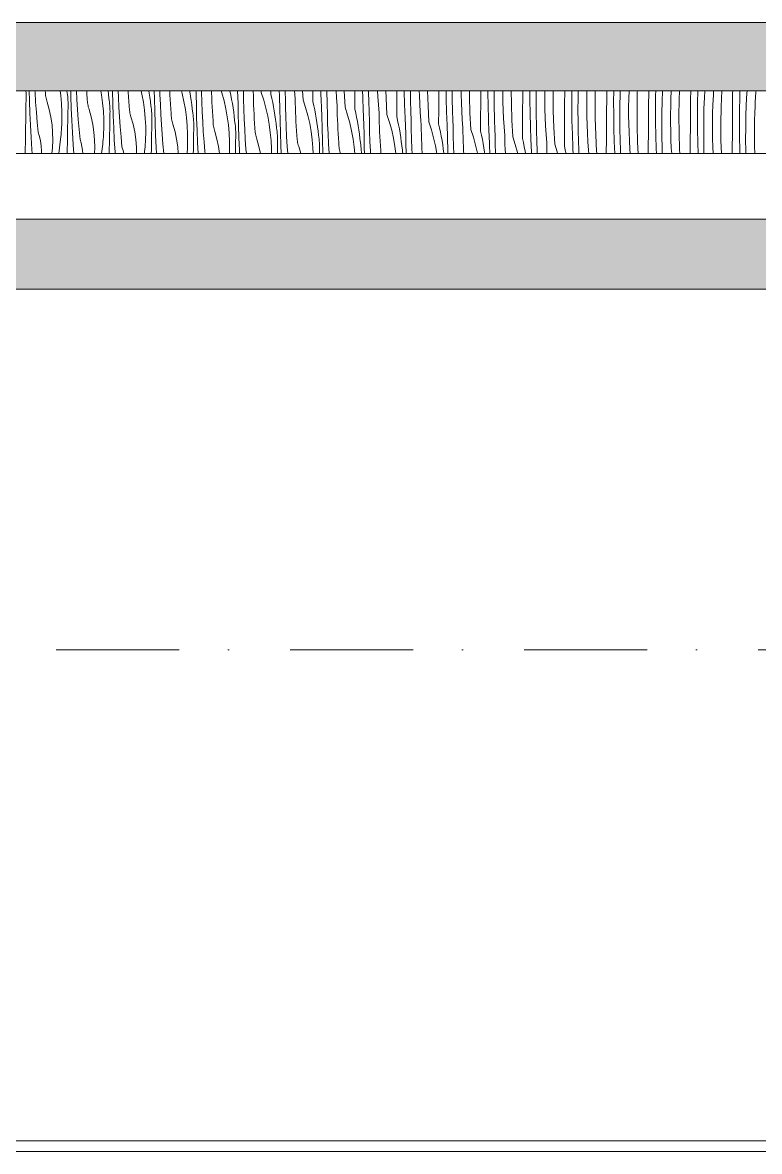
# Model space of a CAD drawing. Header units: millimetres. Extents: x -7826 to 55813, y 465 to 25965.
# Drawn here: x 12654 to 14765, y 18256 to 21492 of the extents above; entities that cross this region are included whole.
import ezdxf

# ---------------------------------------------------------------- set-up
doc = ezdxf.new("R2010")
doc.units = ezdxf.units.MM
doc.linetypes.add('Dot & Dashed', pattern=[670.277762, 352.777767, -176.388884, 0, -141.111112])
doc.layers.add('2D Drafting - General2', color=251, linetype='Continuous', lineweight=15)
doc.layers.add('2D Drafting - General81', color=251, linetype='Continuous', lineweight=20)

# ---------------------------------------------------------------- blocks, each defined once
blk = doc.blocks.new('*X28')
at = {"layer": '2D Drafting - General81', "linetype": 'Continuous'}
for p, q in [((-86152.1, 69548.5), (-86152.1, 69549.2)), ((-86151.7, 69543.1), (-86152.1, 69548.5)), ((-86151.5, 69537.7), (-86151.7, 69543.1)), ((-86142.3, 69520.2), (-86143.2, 69549.2)), ((-86126, 69545), (-86126.2, 69549.2)), ((-86124.3, 69516.5), (-86126, 69545)), ((-86096.6, 69547.9), (-86096.7, 69549.2)), ((-86096.4, 69544), (-86096.6, 69547.9)), ((-86096.1, 69540), (-86096.4, 69544)), ((-86054.3, 69549.2), (-86052.5, 69535.9)), ((-86034.6, 69549.2), (-86034.5, 69548.7)), ((-86033.7, 69543.4), (-86034.5, 69548.7)), ((-86033, 69538), (-86033.7, 69543.4)), ((-86023.4, 69534), (-86023.7, 69549.2)), ((-86005.9, 69523.9), (-86007.1, 69549.2)), ((-85977.4, 69540), (-85978, 69549.2)), ((-85937.6, 69549.2), (-85935.6, 69538)), ((-85917, 69549.2), (-85915.8, 69539.7)), ((-85904.2, 69547.7), (-85904.2, 69549.2)), ((-85903.3, 69512.8), (-85904.2, 69547.7)), ((-85887.2, 69531.2), (-85887.8, 69549.2)), ((-85858.9, 69545.4), (-85859.1, 69549.2)), ((-85858.2, 69532.1), (-85858.9, 69545.4)), ((-85821.8, 69549.2), (-85819.7, 69540)), ((-85800, 69549.2), (-85799, 69542.8)), ((-85799, 69542.8), (-85797.3, 69530.7)), ((-85784.1, 69526.5), (-85784.5, 69549.2)), ((-85768.2, 69538.6), (-85768.4, 69549.2)), ((-85739.5, 69537.6), (-85740, 69549.2)), ((-85706.9, 69549.2), (-85704.9, 69541.7)), ((-85704.9, 69541.7), (-85699.6, 69518.8)), ((-85683.6, 69549.2), (-85683, 69545.9)), ((-85683, 69545.9), (-85680.8, 69533.8)), ((-85664.9, 69544.9), (-85665.1, 69549.2)), ((-85664.6, 69540.3), (-85664.9, 69544.9)), ((-85648.8, 69546), (-85648.8, 69549.2)), ((-85648.1, 69517.5), (-85648.8, 69546)), ((-85620.4, 69543), (-85620.6, 69549.2)), ((-85620, 69529.7), (-85620.4, 69543)), ((-85592.9, 69549.2), (-85591, 69543.3)), ((-85591, 69543.3), (-85584.8, 69520.6)), ((-85567.8, 69549.2), (-85567.7, 69548.8)), ((-85567.7, 69548.8), (-85565.2, 69536.8)), ((-85545.9, 69547.1), (-85546, 69549.2)), ((-85545.7, 69542.5), (-85545.9, 69547.1)), ((-85545.5, 69537.8), (-85545.7, 69542.5)), ((-85528.7, 69524.9), (-85529, 69549.2)), ((-85501, 69548.5), (-85501.1, 69549.2)), ((-85500.7, 69535.2), (-85501, 69548.5)), ((-85478.2, 69544.5), (-85478.4, 69549.2)), ((-85478.2, 69544.5), (-85471, 69522.1)), ((-85450.4, 69539.6), (-85450.3, 69549.2)), ((-85426.2, 69535.3), (-85426.7, 69549.2)), ((-85409.7, 69548.9), (-85409.7, 69549.2)), ((-85409.5, 69543.4), (-85409.7, 69548.9)), ((-85409.2, 69537.8), (-85409.5, 69543.4)), ((-85380.9, 69527.3), (-85382.6, 69549.2)), ((-85358.1, 69523.3), (-85359.5, 69549.2)), ((-85330.3, 69518.4), (-85330.1, 69549.2)), ((-85306.2, 69514.1), (-85307.4, 69549.2)), ((-85290.2, 69544.4), (-85290.4, 69549.2)), ((-85290, 69538.8), (-85290.2, 69544.4)), ((-85262.7, 69530.2), (-85263.8, 69549.2)), ((-85238, 69502.1), (-85240.6, 69549.2)), ((-85210, 69536.6), (-85209.9, 69549.2)), ((-85187.5, 69531.1), (-85187.9, 69549.2)), ((-85170.5, 69534.3), (-85170.8, 69549.2)), ((-85144.1, 69533.2), (-85144.8, 69549.2)), ((-85120.5, 69528.7), (-85121.1, 69549.2)), ((-85089.9, 69515.4), (-85089.7, 69549.2)), ((-85068.4, 69548.1), (-85068.4, 69549.2)), ((-85067.4, 69509.9), (-85068.4, 69548.1)), ((-85051.1, 69546.2), (-85051.1, 69549.2)), ((-85050.4, 69513.1), (-85051.1, 69546.2)), ((-85025.1, 69536.1), (-85025.5, 69549.2)), ((-85000.5, 69507.5), (-85001.7, 69549.2)), ((-84969.6, 69533.6), (-84969.5, 69549.2)), ((-84948.3, 69526.9), (-84948.7, 69549.2)), ((-84931, 69525), (-84931.2, 69549.2)), ((-84905.7, 69539.1), (-84905.9, 69549.2)), ((-84881.8, 69534.2), (-84881.9, 69549.2)), ((-84849.5, 69512.4), (-84849.2, 69549.2)), ((-84828.8, 69543.9), (-84828.8, 69549.2)), ((-84828.2, 69505.7), (-84828.8, 69543.9)), ((-84811.2, 69536.9), (-84811.1, 69549.2)), ((-84786, 69542.1), (-84786, 69549.2)), ((-84785.7, 69517.9), (-84786, 69542.1)), ((-84761.7, 69513), (-84762, 69549.2)), ((-84729.2, 69530.6), (-84729, 69549.2)), ((-84708.8, 69522.7), (-84708.9, 69549.2)), ((-84691.1, 69515.7), (-84690.9, 69548.8)), ((-84690.9, 69548.8), (-84690.9, 69549.2)), ((-84666, 69545), (-84665.9, 69549.2)), ((-84666, 69520.9), (-84666, 69545)), ((-84642, 69539.6), (-84641.8, 69549.2)), ((-84609.1, 69509.4), (-84608.8, 69548.7)), ((-84608.8, 69548.7), (-84608.8, 69549.2)), ((-84588.9, 69539.7), (-84588.8, 69549.2)), ((-84570.8, 69527.6), (-84570.4, 69549.2)), ((-84545.9, 69523.9), (-84545.5, 69548)), ((-84545.5, 69548), (-84545.5, 69549.2)), ((-84521.9, 69518.5), (-84521.4, 69549.2)), ((-84488.7, 69527.6), (-84488.6, 69549.2)), ((-84468.8, 69518.5), (-84468.6, 69549.2)), ((-84450.1, 69539.5), (-84449.8, 69549.2)), ((-84425.5, 69526.8), (-84424.8, 69549.2)), ((-84401.8, 69497.3), (-84401, 69545.1)), ((-84401, 69545.1), (-84400.8, 69549.2)), ((-84368.7, 69506.4), (-84368.3, 69545.7)), ((-84368.3, 69545.7), (-84368.3, 69549.2)), ((-84348.5, 69535.5), (-84348.3, 69549.2)), ((-84330, 69518.3), (-84329, 69549.2)), ((-84304.7, 69529.8), (-84304, 69544.3)), ((-84304, 69544.3), (-84303.8, 69549.2)), ((-84280.9, 69523.9), (-84279.9, 69549.2)), ((-84248.3, 69524.6), (-84248.1, 69549.2)), ((-84228.4, 69514.3), (-84227.8, 69549.2)), ((-84208.8, 69530.1), (-84207.9, 69549.2)), ((-84183.2, 69537.6), (-84182.5, 69549.2)), ((-84160.9, 69502.8), (-84159, 69549.2)), ((-84128.2, 69503.4), (-84127.9, 69542.7)), ((-84127.9, 69542.7), (-84127.8, 69549.2)), ((-84107.7, 69531.3), (-84107.2, 69549.2)), ((-84088.8, 69509), (-84087.2, 69542)), ((-84087.2, 69542), (-84086.8, 69549.2)), ((-84062.3, 69530.9), (-84061.3, 69545.4)), ((-84061.3, 69545.4), (-84061, 69549.2)), ((-86152, 69506.1), (-86151.5, 69527)), ((-86151.5, 69532.4), (-86151.5, 69537.7)), ((-86151.5, 69527), (-86151.5, 69532.4)), ((-86140.8, 69485.4), (-86142.3, 69520.2)), ((-86122.3, 69488), (-86124.3, 69516.5)), ((-86095.6, 69536.1), (-86096.1, 69540)), ((-86095, 69532.2), (-86095.6, 69536.1)), ((-86094.3, 69528.3), (-86095, 69532.2)), ((-86093.4, 69524.5), (-86094.3, 69528.3)), ((-86092.4, 69520.6), (-86093.4, 69524.5)), ((-86091.3, 69516.9), (-86092.4, 69520.6)), ((-86085.3, 69495.5), (-86091.3, 69516.9)), ((-86052.5, 69535.9), (-86050.4, 69512.5)), ((-86050.4, 69512.5), (-86049.3, 69489)), ((-86032.4, 69532.7), (-86033, 69538)), ((-86032, 69527.3), (-86032.4, 69532.7)), ((-86031.7, 69521.9), (-86032, 69527.3)), ((-86031.5, 69516.6), (-86031.7, 69521.9)), ((-86031.4, 69511.2), (-86031.5, 69516.6)), ((-86031.5, 69505.8), (-86031.4, 69511.2)), ((-86022.2, 69499.1), (-86023.4, 69534)), ((-86004.2, 69495.3), (-86005.9, 69523.9)), ((-85976.5, 69526.7), (-85977.4, 69540)), ((-85976.3, 69522.8), (-85976.5, 69526.7)), ((-85976, 69518.9), (-85976.3, 69522.8)), ((-85975.6, 69514.9), (-85976, 69518.9)), ((-85975, 69511), (-85975.6, 69514.9)), ((-85974.2, 69507.1), (-85975, 69511)), ((-85935.6, 69538), (-85932.4, 69514.7)), ((-85932.4, 69514.7), (-85930.3, 69491.3)), ((-85915.8, 69539.7), (-85914.5, 69527.5)), ((-85913.6, 69522.2), (-85914.5, 69527.5)), ((-85912.9, 69516.8), (-85913.6, 69522.2)), ((-85912.4, 69511.5), (-85912.9, 69516.8)), ((-85911.9, 69506.1), (-85912.4, 69511.5)), ((-85902.1, 69477.9), (-85903.3, 69512.8)), ((-85885.8, 69502.7), (-85887.2, 69531.2)), ((-85857.4, 69518.9), (-85858.2, 69532.1)), ((-85856.4, 69505.6), (-85857.4, 69518.9)), ((-85819.7, 69540), (-85815.5, 69516.8)), ((-85815.5, 69516.8), (-85812.4, 69493.5)), ((-85797.3, 69530.7), (-85795.7, 69518.5)), ((-85795.7, 69518.5), (-85794.4, 69506.3)), ((-85783.2, 69491.6), (-85784.1, 69526.5)), ((-85767.1, 69510.1), (-85768.2, 69538.6)), ((-85765.8, 69481.5), (-85767.1, 69510.1)), ((-85738.9, 69524.3), (-85739.5, 69537.6)), ((-85738.1, 69511), (-85738.9, 69524.3)), ((-85737.3, 69497.7), (-85738.1, 69511)), ((-85699.6, 69518.8), (-85695.5, 69495.7)), ((-85680.8, 69533.8), (-85678.9, 69521.7)), ((-85678.9, 69521.7), (-85677.2, 69509.5)), ((-85677.2, 69509.5), (-85675.7, 69497.4)), ((-85664, 69505.4), (-85664.6, 69540.3)), ((-85647.1, 69488.9), (-85648.1, 69517.5)), ((-85619.4, 69516.4), (-85620, 69529.7)), ((-85618.8, 69503.1), (-85619.4, 69516.4)), ((-85584.8, 69520.6), (-85579.6, 69497.6)), ((-85565.2, 69536.8), (-85562.9, 69524.7)), ((-85562.9, 69524.7), (-85560.8, 69512.6)), ((-85560.8, 69512.6), (-85558.8, 69500.5)), ((-85545.3, 69533.1), (-85545.5, 69537.8)), ((-85545, 69528.4), (-85545.3, 69533.1)), ((-85544.8, 69523.8), (-85545, 69528.4)), ((-85544.6, 69519.1), (-85544.8, 69523.8)), ((-85544, 69484.2), (-85544.6, 69519.1)), ((-85528, 69496.3), (-85528.7, 69524.9)), ((-85500.4, 69521.9), (-85500.7, 69535.2)), ((-85499.9, 69508.5), (-85500.4, 69521.9)), ((-85471, 69522.1), (-85464.7, 69499.4)), ((-85450.4, 69539.6), (-85447.7, 69527.6)), ((-85447.7, 69527.6), (-85445.1, 69515.6)), ((-85445.1, 69515.6), (-85442.8, 69503.5)), ((-85426, 69530.6), (-85426.2, 69535.3)), ((-85425.8, 69526), (-85426, 69530.6)), ((-85425.6, 69521.3), (-85425.8, 69526)), ((-85425.4, 69516.6), (-85425.6, 69521.3)), ((-85425.2, 69511.9), (-85425.4, 69516.6)), ((-85425, 69507.3), (-85425.2, 69511.9)), ((-85409, 69532.3), (-85409.2, 69537.8)), ((-85408.6, 69503.7), (-85409, 69532.3)), ((-85380.7, 69514), (-85380.9, 69527.3)), ((-85380.3, 69500.7), (-85380.7, 69514)), ((-85358.1, 69523.3), (-85350.9, 69500.9)), ((-85330.3, 69518.4), (-85327.6, 69506.4)), ((-85306, 69509.5), (-85306.2, 69514.1)), ((-85305.8, 69504.8), (-85306, 69509.5)), ((-85289.8, 69533.3), (-85290, 69538.8)), ((-85289.6, 69527.7), (-85289.8, 69533.3)), ((-85289.4, 69522.2), (-85289.6, 69527.7)), ((-85289.2, 69516.6), (-85289.4, 69522.2)), ((-85288.9, 69511.1), (-85289.2, 69516.6)), ((-85288.6, 69482.5), (-85288.9, 69511.1)), ((-85260.9, 69506.1), (-85262.7, 69530.2)), ((-85210.2, 69497.2), (-85210, 69536.6)), ((-85186.1, 69493), (-85187.5, 69531.1)), ((-85170.3, 69528.8), (-85170.5, 69534.3)), ((-85170.1, 69523.2), (-85170.3, 69528.8)), ((-85169.9, 69517.7), (-85170.1, 69523.2)), ((-85169.8, 69512.1), (-85169.9, 69517.7)), ((-85169.5, 69506.6), (-85169.8, 69512.1)), ((-85142.6, 69509.1), (-85144.1, 69533.2)), ((-85118, 69481), (-85120.5, 69528.7)), ((-85090.2, 69476.1), (-85089.9, 69515.4)), ((-85066, 69471.8), (-85067.4, 69509.9)), ((-85050.2, 69507.6), (-85050.4, 69513.1)), ((-85024, 69512), (-85025.1, 69536.1)), ((-85022.5, 69487.9), (-85024, 69512)), ((-84969.8, 69494.2), (-84969.6, 69533.6)), ((-84947.3, 69488.8), (-84948.3, 69526.9)), ((-84930.3, 69492), (-84931, 69525)), ((-84905, 69514.9), (-84905.7, 69539.1)), ((-84903.9, 69490.8), (-84905, 69514.9)), ((-84880.4, 69486.4), (-84881.8, 69534.2)), ((-84849.8, 69473.1), (-84849.5, 69512.4)), ((-84810.9, 69503.8), (-84811.2, 69536.9)), ((-84784.9, 69493.8), (-84785.7, 69517.9)), ((-84760.3, 69465.2), (-84761.7, 69513)), ((-84729.4, 69491.2), (-84729.2, 69530.6)), ((-84708.2, 69484.6), (-84708.8, 69522.7)), ((-84690.9, 69482.7), (-84691.1, 69515.7)), ((-84665.6, 69496.7), (-84666, 69520.9)), ((-84641.7, 69491.8), (-84642, 69539.6)), ((-84609.4, 69470.1), (-84609.1, 69509.4)), ((-84588.7, 69501.5), (-84588.9, 69539.7)), ((-84571, 69494.5), (-84570.8, 69527.6)), ((-84545.9, 69499.7), (-84545.9, 69523.9)), ((-84521.6, 69470.6), (-84521.9, 69518.5)), ((-84489, 69488.2), (-84488.7, 69527.6)), ((-84468.6, 69480.4), (-84468.8, 69518.5)), ((-84450.8, 69506.4), (-84450.1, 69539.5)), ((-84425.8, 69502.7), (-84425.5, 69526.8)), ((-84348.7, 69497.4), (-84348.5, 69535.5)), ((-84330.7, 69485.2), (-84330, 69518.3)), ((-84305.4, 69505.7), (-84304.7, 69529.8)), ((-84281.8, 69476.1), (-84280.9, 69523.9)), ((-84248.6, 69485.2), (-84248.3, 69524.6)), ((-84228.7, 69476.2), (-84228.4, 69514.3)), ((-84210, 69497.1), (-84208.8, 69530.1)), ((-84184.6, 69508.6), (-84184, 69523.1)), ((-84184, 69523.1), (-84183.2, 69537.6)), ((-84108.4, 69493.2), (-84107.7, 69531.3)), ((-84063.9, 69502), (-84063.2, 69516.4)), ((-84063.2, 69516.4), (-84062.3, 69530.9)), ((-86152.8, 69464.3), (-86152.4, 69485.2)), ((-86152.4, 69485.2), (-86152, 69506.1)), ((-86139.1, 69450.5), (-86140.8, 69485.4)), ((-86119.9, 69459.5), (-86122.3, 69488)), ((-86080.6, 69473.8), (-86085.3, 69495.5)), ((-86049.3, 69489), (-86049.2, 69465.4)), ((-86032.3, 69464), (-86031.9, 69484.9)), ((-86031.9, 69484.9), (-86031.5, 69505.8)), ((-86020.8, 69464.2), (-86022.2, 69499.1)), ((-86002.2, 69466.8), (-86004.2, 69495.3)), ((-85973.4, 69503.3), (-85974.2, 69507.1)), ((-85972.4, 69499.5), (-85973.4, 69503.3)), ((-85971.2, 69495.7), (-85972.4, 69499.5)), ((-85965.2, 69474.3), (-85971.2, 69495.7)), ((-85930.3, 69491.3), (-85929.2, 69467.8)), ((-85911.6, 69500.8), (-85911.9, 69506.1)), ((-85911.8, 69463.7), (-85911.4, 69484.6)), ((-85911.4, 69495.4), (-85911.6, 69500.8)), ((-85911.3, 69490), (-85911.4, 69495.4)), ((-85911.4, 69484.6), (-85911.3, 69490)), ((-85900.7, 69443), (-85902.1, 69477.9)), ((-85884.2, 69474.2), (-85885.8, 69502.7)), ((-85856.3, 69501.6), (-85856.4, 69505.6)), ((-85855.9, 69497.7), (-85856.3, 69501.6)), ((-85855.5, 69493.8), (-85855.9, 69497.7)), ((-85854.9, 69489.9), (-85855.5, 69493.8)), ((-85854.2, 69486), (-85854.9, 69489.9)), ((-85853.3, 69482.1), (-85854.2, 69486)), ((-85852.3, 69478.3), (-85853.3, 69482.1)), ((-85851.2, 69474.5), (-85852.3, 69478.3)), ((-85812.4, 69493.5), (-85810.2, 69470.1)), ((-85793.6, 69501), (-85794.4, 69506.3)), ((-85792.9, 69495.7), (-85793.6, 69501)), ((-85792.3, 69490.3), (-85792.9, 69495.7)), ((-85791.9, 69485), (-85792.3, 69490.3)), ((-85791.5, 69479.6), (-85791.9, 69485)), ((-85791.3, 69474.2), (-85791.5, 69479.6)), ((-85782.1, 69456.7), (-85783.2, 69491.6)), ((-85764.1, 69453), (-85765.8, 69481.5)), ((-85736.4, 69484.4), (-85737.3, 69497.7)), ((-85736.2, 69480.5), (-85736.4, 69484.4)), ((-85735.9, 69476.5), (-85736.2, 69480.5)), ((-85695.5, 69495.7), (-85692.3, 69472.4)), ((-85675.7, 69497.4), (-85674.3, 69485.2)), ((-85673.5, 69479.8), (-85674.3, 69485.2)), ((-85672.8, 69474.5), (-85673.5, 69479.8)), ((-85663.2, 69470.5), (-85664, 69505.4)), ((-85645.7, 69460.3), (-85647.1, 69488.9)), ((-85618.1, 69489.8), (-85618.8, 69503.1)), ((-85617.2, 69476.5), (-85618.1, 69489.8)), ((-85579.6, 69497.6), (-85575.4, 69474.5)), ((-85558.8, 69500.5), (-85557.1, 69488.4)), ((-85557.1, 69488.4), (-85555.6, 69476.2)), ((-85543.1, 69449.3), (-85544, 69484.2)), ((-85527, 69467.7), (-85528, 69496.3)), ((-85499.4, 69495.2), (-85499.9, 69508.5)), ((-85498.7, 69481.9), (-85499.4, 69495.2)), ((-85498, 69468.6), (-85498.7, 69481.9)), ((-85464.7, 69499.4), (-85459.5, 69476.5)), ((-85442.8, 69503.5), (-85440.7, 69491.5)), ((-85440.7, 69491.5), (-85438.8, 69479.3)), ((-85438.8, 69479.3), (-85437.1, 69467.2)), ((-85424.7, 69502.6), (-85425, 69507.3)), ((-85424.5, 69497.9), (-85424.7, 69502.6)), ((-85423.9, 69463), (-85424.5, 69497.9)), ((-85407.9, 69475.1), (-85408.6, 69503.7)), ((-85379.9, 69487.4), (-85380.3, 69500.7)), ((-85379.3, 69474.1), (-85379.9, 69487.4)), ((-85350.9, 69500.9), (-85344.7, 69478.2)), ((-85344.7, 69478.2), (-85339.4, 69455.3)), ((-85327.6, 69506.4), (-85325.1, 69494.4)), ((-85325.1, 69494.4), (-85322.8, 69482.4)), ((-85322.8, 69482.4), (-85320.6, 69470.3)), ((-85305.6, 69500.1), (-85305.8, 69504.8)), ((-85305.3, 69495.4), (-85305.6, 69500.1)), ((-85305.1, 69490.8), (-85305.3, 69495.4)), ((-85304.9, 69486.1), (-85305.1, 69490.8)), ((-85304.7, 69481.4), (-85304.9, 69486.1)), ((-85304.4, 69476.7), (-85304.7, 69481.4)), ((-85287.9, 69453.9), (-85288.6, 69482.5)), ((-85260.6, 69492.8), (-85260.9, 69506.1)), ((-85260.2, 69479.5), (-85260.6, 69492.8)), ((-85259.8, 69466.2), (-85260.2, 69479.5)), ((-85238, 69502.1), (-85230.8, 69479.7)), ((-85230.8, 69479.7), (-85224.6, 69457.1)), ((-85210.2, 69497.2), (-85207.5, 69485.3)), ((-85207.5, 69485.3), (-85205, 69473.2)), ((-85185.9, 69488.3), (-85186.1, 69493)), ((-85185.7, 69483.6), (-85185.9, 69488.3)), ((-85185.5, 69478.9), (-85185.7, 69483.6)), ((-85185.3, 69474.3), (-85185.5, 69478.9)), ((-85169.3, 69501), (-85169.5, 69506.6)), ((-85169.1, 69495.5), (-85169.3, 69501)), ((-85168.8, 69489.9), (-85169.1, 69495.5)), ((-85168.5, 69461.3), (-85168.8, 69489.9)), ((-85140.8, 69485), (-85142.6, 69509.1)), ((-85140.5, 69471.7), (-85140.8, 69485)), ((-85118, 69481), (-85110.7, 69458.6)), ((-85050.1, 69502), (-85050.2, 69507.6)), ((-85049.9, 69496.5), (-85050.1, 69502)), ((-85049.7, 69490.9), (-85049.9, 69496.5)), ((-85049.5, 69485.4), (-85049.7, 69490.9)), ((-85049.3, 69479.8), (-85049.5, 69485.4)), ((-85049, 69474.3), (-85049.3, 69479.8)), ((-85020.7, 69463.8), (-85022.5, 69487.9)), ((-84997.9, 69459.8), (-85000.5, 69507.5)), ((-84970.1, 69454.9), (-84969.8, 69494.2)), ((-84946, 69450.6), (-84947.3, 69488.8)), ((-84930.2, 69486.4), (-84930.3, 69492)), ((-84930, 69480.9), (-84930.2, 69486.4)), ((-84929.8, 69475.3), (-84930, 69480.9)), ((-84902.5, 69466.7), (-84903.9, 69490.8)), ((-84877.8, 69438.6), (-84880.4, 69486.4)), ((-84827.3, 69467.6), (-84828.2, 69505.7)), ((-84810.3, 69470.8), (-84810.9, 69503.8)), ((-84783.9, 69469.6), (-84784.9, 69493.8)), ((-84729.7, 69451.9), (-84729.4, 69491.2)), ((-84707.2, 69446.4), (-84708.2, 69484.6)), ((-84690.2, 69449.6), (-84690.9, 69482.7)), ((-84664.9, 69472.6), (-84665.6, 69496.7)), ((-84640.3, 69444), (-84641.7, 69491.8)), ((-84588.1, 69463.4), (-84588.7, 69501.5)), ((-84570.8, 69461.5), (-84571, 69494.5)), ((-84545.5, 69475.6), (-84545.9, 69499.7)), ((-84489.3, 69448.9), (-84489, 69488.2)), ((-84468, 69442.2), (-84468.6, 69480.4)), ((-84451, 69473.4), (-84450.8, 69506.4)), ((-84425.8, 69478.5), (-84425.8, 69502.7)), ((-84425.5, 69454.4), (-84425.8, 69478.5)), ((-84401.5, 69449.5), (-84401.8, 69497.3)), ((-84369, 69467.1), (-84368.7, 69506.4)), ((-84348.6, 69459.2), (-84348.7, 69497.4)), ((-84330.9, 69452.2), (-84330.7, 69485.2)), ((-84305.8, 69457.4), (-84305.7, 69481.5)), ((-84305.7, 69481.5), (-84305.4, 69505.7)), ((-84248.9, 69445.9), (-84248.6, 69485.2)), ((-84210.6, 69464.1), (-84210, 69497.1)), ((-84185.7, 69460.3), (-84185.3, 69484.5)), ((-84185.3, 69484.5), (-84184.6, 69508.6)), ((-84161.7, 69454.9), (-84160.9, 69502.8)), ((-84128.5, 69464.1), (-84128.2, 69503.4)), ((-84108.6, 69455), (-84108.4, 69493.2)), ((-84089.9, 69475.9), (-84088.8, 69509)), ((-84065.2, 69463.3), (-84064.5, 69487.5)), ((-84064.5, 69487.5), (-84063.9, 69502)), ((-86153.1, 69443.4), (-86152.8, 69464.3)), ((-86137.1, 69415.6), (-86139.1, 69450.5)), ((-86117.2, 69431.1), (-86119.9, 69459.5)), ((-86077.4, 69451.9), (-86080.6, 69473.8)), ((-86075.6, 69429.8), (-86077.4, 69451.9)), ((-86050.5, 69438), (-86050, 69444.8)), ((-86050, 69444.8), (-86049.7, 69451.7)), ((-86049.7, 69451.7), (-86049.4, 69458.6)), ((-86049.4, 69458.6), (-86049.2, 69465.4)), ((-86032.7, 69443.1), (-86032.3, 69464)), ((-86019, 69429.3), (-86020.8, 69464.2)), ((-85999.8, 69438.3), (-86002.2, 69466.8)), ((-85960.6, 69452.7), (-85965.2, 69474.3)), ((-85957.4, 69430.7), (-85960.6, 69452.7)), ((-85929.2, 69467.8), (-85929.1, 69444.3)), ((-85912.2, 69442.8), (-85911.8, 69463.7)), ((-85882.1, 69445.7), (-85884.2, 69474.2)), ((-85879.7, 69417.2), (-85882.1, 69445.7)), ((-85845.1, 69453.2), (-85851.2, 69474.5)), ((-85840.5, 69431.5), (-85845.1, 69453.2)), ((-85810.2, 69470.1), (-85809.1, 69446.6)), ((-85809.1, 69446.6), (-85809.1, 69423.1)), ((-85791.8, 69442.6), (-85791.3, 69463.5)), ((-85791.3, 69468.8), (-85791.3, 69474.2)), ((-85791.3, 69463.5), (-85791.3, 69468.8)), ((-85780.6, 69421.8), (-85782.1, 69456.7)), ((-85762, 69424.5), (-85764.1, 69453)), ((-85735.4, 69472.6), (-85735.9, 69476.5)), ((-85734.8, 69468.7), (-85735.4, 69472.6)), ((-85734.1, 69464.8), (-85734.8, 69468.7)), ((-85733.2, 69461), (-85734.1, 69464.8)), ((-85732.2, 69457.1), (-85733.2, 69461)), ((-85731.1, 69453.3), (-85732.2, 69457.1)), ((-85725.1, 69432), (-85731.1, 69453.3)), ((-85692.3, 69472.4), (-85690.2, 69448.9)), ((-85690.2, 69448.9), (-85689.1, 69425.4)), ((-85672.2, 69469.2), (-85672.8, 69474.5)), ((-85671.8, 69463.8), (-85672.2, 69469.2)), ((-85671.5, 69458.4), (-85671.8, 69463.8)), ((-85671.3, 69453), (-85671.5, 69458.4)), ((-85671.2, 69447.7), (-85671.3, 69453)), ((-85671.3, 69442.3), (-85671.2, 69447.7)), ((-85662, 69435.6), (-85663.2, 69470.5)), ((-85644, 69431.8), (-85645.7, 69460.3)), ((-85616.3, 69463.2), (-85617.2, 69476.5)), ((-85616.1, 69459.3), (-85616.3, 69463.2)), ((-85615.8, 69455.3), (-85616.1, 69459.3)), ((-85615.4, 69451.4), (-85615.8, 69455.3)), ((-85614.8, 69447.5), (-85615.4, 69451.4)), ((-85614, 69443.6), (-85614.8, 69447.5)), ((-85575.4, 69474.5), (-85572.2, 69451.2)), ((-85572.2, 69451.2), (-85570.1, 69427.8)), ((-85555.6, 69476.2), (-85554.3, 69464)), ((-85553.4, 69458.7), (-85554.3, 69464)), ((-85552.7, 69453.3), (-85553.4, 69458.7)), ((-85552.2, 69448), (-85552.7, 69453.3)), ((-85551.7, 69442.6), (-85552.2, 69448)), ((-85541.9, 69414.4), (-85543.1, 69449.3)), ((-85525.6, 69439.2), (-85527, 69467.7)), ((-85497.2, 69455.3), (-85498, 69468.6)), ((-85496.2, 69442.1), (-85497.2, 69455.3)), ((-85459.5, 69476.5), (-85455.3, 69453.3)), ((-85455.3, 69453.3), (-85452.1, 69430)), ((-85437.1, 69467.2), (-85435.5, 69455)), ((-85435.5, 69455), (-85434.2, 69442.8)), ((-85423, 69428.1), (-85423.9, 69463)), ((-85406.9, 69446.6), (-85407.9, 69475.1)), ((-85405.6, 69418), (-85406.9, 69446.6)), ((-85378.7, 69460.8), (-85379.3, 69474.1)), ((-85377.9, 69447.5), (-85378.7, 69460.8)), ((-85377.1, 69434.2), (-85377.9, 69447.5)), ((-85339.4, 69455.3), (-85335.2, 69432.2)), ((-85320.6, 69470.3), (-85318.7, 69458.2)), ((-85318.7, 69458.2), (-85317, 69446)), ((-85317, 69446), (-85315.5, 69433.8)), ((-85303.8, 69441.8), (-85304.4, 69476.7)), ((-85286.9, 69425.4), (-85287.9, 69453.9)), ((-85259.2, 69452.9), (-85259.8, 69466.2)), ((-85258.6, 69439.6), (-85259.2, 69452.9)), ((-85224.6, 69457.1), (-85219.4, 69434.1)), ((-85205, 69473.2), (-85202.7, 69461.2)), ((-85202.7, 69461.2), (-85200.6, 69449.1)), ((-85200.6, 69449.1), (-85198.6, 69437)), ((-85185, 69469.6), (-85185.3, 69474.3)), ((-85184.8, 69464.9), (-85185, 69469.6)), ((-85184.6, 69460.2), (-85184.8, 69464.9)), ((-85184.3, 69455.6), (-85184.6, 69460.2)), ((-85183.8, 69420.7), (-85184.3, 69455.6)), ((-85167.8, 69432.8), (-85168.5, 69461.3)), ((-85140.2, 69458.3), (-85140.5, 69471.7)), ((-85139.7, 69445), (-85140.2, 69458.3)), ((-85139.2, 69431.7), (-85139.7, 69445)), ((-85110.7, 69458.6), (-85104.5, 69435.9)), ((-85090.2, 69476.1), (-85087.5, 69464.1)), ((-85087.5, 69464.1), (-85084.9, 69452.1)), ((-85084.9, 69452.1), (-85082.6, 69440)), ((-85065.8, 69467.1), (-85066, 69471.8)), ((-85065.6, 69462.4), (-85065.8, 69467.1)), ((-85065.4, 69457.8), (-85065.6, 69462.4)), ((-85065.2, 69453.1), (-85065.4, 69457.8)), ((-85065, 69448.4), (-85065.2, 69453.1)), ((-85064.8, 69443.7), (-85065, 69448.4)), ((-85048.8, 69468.7), (-85049, 69474.3)), ((-85048.4, 69440.2), (-85048.8, 69468.7)), ((-85020.5, 69450.5), (-85020.7, 69463.8)), ((-85020.1, 69437.2), (-85020.5, 69450.5)), ((-84997.9, 69459.8), (-84990.7, 69437.4)), ((-84970.1, 69454.9), (-84967.4, 69442.9)), ((-84945.8, 69445.9), (-84946, 69450.6)), ((-84945.6, 69441.3), (-84945.8, 69445.9)), ((-84929.6, 69469.8), (-84929.8, 69475.3)), ((-84929.4, 69464.2), (-84929.6, 69469.8)), ((-84929.2, 69458.7), (-84929.4, 69464.2)), ((-84928.9, 69453.1), (-84929.2, 69458.7)), ((-84928.7, 69447.6), (-84928.9, 69453.1)), ((-84928.4, 69419), (-84928.7, 69447.6)), ((-84900.7, 69442.6), (-84902.5, 69466.7)), ((-84850, 69433.7), (-84849.8, 69473.1)), ((-84825.9, 69429.5), (-84827.3, 69467.6)), ((-84810.1, 69465.2), (-84810.3, 69470.8)), ((-84809.9, 69459.7), (-84810.1, 69465.2)), ((-84809.7, 69454.1), (-84809.9, 69459.7)), ((-84809.5, 69448.6), (-84809.7, 69454.1)), ((-84809.3, 69443), (-84809.5, 69448.6)), ((-84782.4, 69445.5), (-84783.9, 69469.6)), ((-84780.6, 69421.5), (-84782.4, 69445.5)), ((-84757.8, 69417.4), (-84760.3, 69465.2)), ((-84730, 69412.5), (-84729.7, 69451.9)), ((-84705.8, 69408.3), (-84707.2, 69446.4)), ((-84690, 69444.1), (-84690.2, 69449.6)), ((-84663.8, 69448.5), (-84664.9, 69472.6)), ((-84662.3, 69424.4), (-84663.8, 69448.5)), ((-84609.6, 69430.7), (-84609.4, 69470.1)), ((-84587.1, 69425.2), (-84588.1, 69463.4)), ((-84570.1, 69428.5), (-84570.8, 69461.5)), ((-84544.8, 69451.4), (-84545.5, 69475.6)), ((-84543.7, 69427.3), (-84544.8, 69451.4)), ((-84520.2, 69422.8), (-84521.6, 69470.6)), ((-84489.6, 69409.5), (-84489.3, 69448.9)), ((-84450.7, 69440.3), (-84451, 69473.4)), ((-84424.7, 69430.3), (-84425.5, 69454.4)), ((-84400.1, 69401.7), (-84401.5, 69449.5)), ((-84369.2, 69427.7), (-84369, 69467.1)), ((-84348, 69421), (-84348.6, 69459.2)), ((-84330.7, 69419.2), (-84330.9, 69452.2)), ((-84305.4, 69433.2), (-84305.8, 69457.4)), ((-84281.5, 69428.3), (-84281.8, 69476.1)), ((-84249.2, 69406.5), (-84248.9, 69445.9)), ((-84228.5, 69438), (-84228.7, 69476.2)), ((-84210.8, 69431), (-84210.6, 69464.1)), ((-84185.7, 69436.2), (-84185.7, 69460.3)), ((-84161.4, 69407.1), (-84161.7, 69454.9)), ((-84128.8, 69424.7), (-84128.5, 69464.1)), ((-84108.4, 69416.9), (-84108.6, 69455)), ((-84090.6, 69442.9), (-84089.9, 69475.9)), ((-84065.6, 69439.2), (-84065.2, 69463.3)), ((-86153.7, 69401.6), (-86153.4, 69422.5)), ((-86153.4, 69422.5), (-86153.1, 69443.4)), ((-86134.8, 69380.8), (-86137.1, 69415.6)), ((-86114.1, 69420.8), (-86117.2, 69431.1)), ((-86111.7, 69410.3), (-86114.1, 69420.8)), ((-86075.3, 69407.6), (-86075.6, 69429.8)), ((-86053.2, 69410.6), (-86052.4, 69417.5)), ((-86052.4, 69417.5), (-86051.6, 69424.3)), ((-86051.6, 69424.3), (-86051, 69431.1)), ((-86051, 69431.1), (-86050.5, 69438)), ((-86033.3, 69401.3), (-86033, 69422.2)), ((-86033, 69422.2), (-86032.7, 69443.1)), ((-86017, 69394.5), (-86019, 69429.3)), ((-85997.1, 69409.9), (-85999.8, 69438.3)), ((-85955.6, 69408.6), (-85957.4, 69430.7)), ((-85930.9, 69410), (-85930.4, 69416.8)), ((-85930.4, 69416.8), (-85930, 69423.7)), ((-85930, 69423.7), (-85929.6, 69430.5)), ((-85929.6, 69430.5), (-85929.3, 69437.4)), ((-85929.3, 69437.4), (-85929.1, 69444.3)), ((-85913, 69401.1), (-85912.6, 69422)), ((-85912.6, 69422), (-85912.2, 69442.8)), ((-85899, 69408.2), (-85900.7, 69443)), ((-85877, 69388.7), (-85879.7, 69417.2)), ((-85837.3, 69409.5), (-85840.5, 69431.5)), ((-85809.5, 69409.4), (-85809.3, 69416.2)), ((-85809.3, 69416.2), (-85809.1, 69423.1)), ((-85792.6, 69400.8), (-85792.2, 69421.7)), ((-85792.2, 69421.7), (-85791.8, 69442.6)), ((-85778.9, 69387), (-85780.6, 69421.8)), ((-85759.7, 69396), (-85762, 69424.5)), ((-85720.4, 69410.3), (-85725.1, 69432)), ((-85689.1, 69425.4), (-85689, 69401.9)), ((-85672.1, 69400.5), (-85671.7, 69421.4)), ((-85671.7, 69421.4), (-85671.3, 69442.3)), ((-85660.6, 69400.7), (-85662, 69435.6)), ((-85642, 69403.3), (-85644, 69431.8)), ((-85613.2, 69439.8), (-85614, 69443.6)), ((-85612.2, 69436), (-85613.2, 69439.8)), ((-85611, 69432.2), (-85612.2, 69436)), ((-85605, 69410.8), (-85611, 69432.2)), ((-85570.1, 69427.8), (-85569, 69404.3)), ((-85551.4, 69437.3), (-85551.7, 69442.6)), ((-85551.6, 69400.2), (-85551.2, 69421.1)), ((-85551.2, 69431.9), (-85551.4, 69437.3)), ((-85551.1, 69426.5), (-85551.2, 69431.9)), ((-85551.2, 69421.1), (-85551.1, 69426.5)), ((-85540.5, 69379.5), (-85541.9, 69414.4)), ((-85523.9, 69410.6), (-85525.6, 69439.2)), ((-85496.1, 69438.1), (-85496.2, 69442.1)), ((-85495.7, 69434.2), (-85496.1, 69438.1)), ((-85495.3, 69430.2), (-85495.7, 69434.2)), ((-85494.7, 69426.3), (-85495.3, 69430.2)), ((-85494, 69422.5), (-85494.7, 69426.3)), ((-85493.1, 69418.6), (-85494, 69422.5)), ((-85492.1, 69414.8), (-85493.1, 69418.6)), ((-85491, 69411), (-85492.1, 69414.8)), ((-85452.1, 69430), (-85450, 69406.6)), ((-85433.4, 69437.5), (-85434.2, 69442.8)), ((-85432.7, 69432.2), (-85433.4, 69437.5)), ((-85432.1, 69426.8), (-85432.7, 69432.2)), ((-85431.7, 69421.5), (-85432.1, 69426.8)), ((-85431.3, 69416.1), (-85431.7, 69421.5)), ((-85431.1, 69410.7), (-85431.3, 69416.1)), ((-85421.9, 69393.2), (-85423, 69428.1)), ((-85403.9, 69389.5), (-85405.6, 69418)), ((-85376.2, 69420.9), (-85377.1, 69434.2)), ((-85376, 69416.9), (-85376.2, 69420.9)), ((-85375.7, 69413), (-85376, 69416.9)), ((-85375.2, 69409.1), (-85375.7, 69413)), ((-85335.2, 69432.2), (-85332.1, 69408.8)), ((-85315.5, 69433.8), (-85314.1, 69421.6)), ((-85313.3, 69416.3), (-85314.1, 69421.6)), ((-85312.6, 69411), (-85313.3, 69416.3)), ((-85303, 69406.9), (-85303.8, 69441.8)), ((-85285.5, 69396.8), (-85286.9, 69425.4)), ((-85257.9, 69426.3), (-85258.6, 69439.6)), ((-85257, 69413), (-85257.9, 69426.3)), ((-85256.1, 69399.7), (-85257, 69413)), ((-85219.4, 69434.1), (-85215.2, 69411)), ((-85198.6, 69437), (-85196.9, 69424.8)), ((-85196.9, 69424.8), (-85195.4, 69412.7)), ((-85195.4, 69412.7), (-85194.1, 69400.5)), ((-85182.9, 69385.8), (-85183.8, 69420.7)), ((-85166.8, 69404.2), (-85167.8, 69432.8)), ((-85138.5, 69418.4), (-85139.2, 69431.7)), ((-85137.8, 69405.1), (-85138.5, 69418.4)), ((-85104.5, 69435.9), (-85099.3, 69413)), ((-85099.3, 69413), (-85095.1, 69389.8)), ((-85082.6, 69440), (-85080.5, 69427.9)), ((-85080.5, 69427.9), (-85078.6, 69415.8)), ((-85078.6, 69415.8), (-85076.9, 69403.7)), ((-85064.5, 69439.1), (-85064.8, 69443.7)), ((-85064.3, 69434.4), (-85064.5, 69439.1)), ((-85063.7, 69399.5), (-85064.3, 69434.4)), ((-85047.7, 69411.6), (-85048.4, 69440.2)), ((-85019.6, 69423.9), (-85020.1, 69437.2)), ((-85019.1, 69410.6), (-85019.6, 69423.9)), ((-84990.7, 69437.4), (-84984.5, 69414.7)), ((-84984.5, 69414.7), (-84979.2, 69391.8)), ((-84967.4, 69442.9), (-84964.9, 69430.9)), ((-84964.9, 69430.9), (-84962.6, 69418.9)), ((-84962.6, 69418.9), (-84960.4, 69406.8)), ((-84945.3, 69436.6), (-84945.6, 69441.3)), ((-84945.1, 69431.9), (-84945.3, 69436.6)), ((-84944.9, 69427.3), (-84945.1, 69431.9)), ((-84944.7, 69422.6), (-84944.9, 69427.3)), ((-84944.5, 69417.9), (-84944.7, 69422.6)), ((-84944.2, 69413.2), (-84944.5, 69417.9)), ((-84943.6, 69378.3), (-84944.2, 69413.2)), ((-84927.7, 69390.4), (-84928.4, 69419)), ((-84900.4, 69429.3), (-84900.7, 69442.6)), ((-84900, 69416), (-84900.4, 69429.3)), ((-84899.6, 69402.7), (-84900, 69416)), ((-84877.8, 69438.6), (-84870.6, 69416.2)), ((-84870.6, 69416.2), (-84864.4, 69393.5)), ((-84850, 69433.7), (-84847.3, 69421.7)), ((-84847.3, 69421.7), (-84844.8, 69409.7)), ((-84825.7, 69424.8), (-84825.9, 69429.5)), ((-84825.5, 69420.1), (-84825.7, 69424.8)), ((-84825.3, 69415.4), (-84825.5, 69420.1)), ((-84825.1, 69410.8), (-84825.3, 69415.4)), ((-84809.1, 69437.5), (-84809.3, 69443)), ((-84808.9, 69432), (-84809.1, 69437.5)), ((-84808.6, 69426.4), (-84808.9, 69432)), ((-84808.3, 69397.8), (-84808.6, 69426.4)), ((-84780.3, 69408.1), (-84780.6, 69421.5)), ((-84757.8, 69417.4), (-84750.5, 69395.1)), ((-84730, 69412.5), (-84727.3, 69400.6)), ((-84689.9, 69438.5), (-84690, 69444.1)), ((-84689.7, 69433), (-84689.9, 69438.5)), ((-84689.5, 69427.4), (-84689.7, 69433)), ((-84689.3, 69421.9), (-84689.5, 69427.4)), ((-84689, 69416.3), (-84689.3, 69421.9)), ((-84688.8, 69410.8), (-84689, 69416.3)), ((-84660.5, 69400.3), (-84662.3, 69424.4)), ((-84637.7, 69396.3), (-84640.3, 69444)), ((-84609.9, 69391.4), (-84609.6, 69430.7)), ((-84585.8, 69387.1), (-84587.1, 69425.2)), ((-84570, 69422.9), (-84570.1, 69428.5)), ((-84569.8, 69417.4), (-84570, 69422.9)), ((-84569.6, 69411.8), (-84569.8, 69417.4)), ((-84542.3, 69403.2), (-84543.7, 69427.3)), ((-84517.6, 69375.1), (-84520.2, 69422.8)), ((-84467.1, 69404.1), (-84468, 69442.2)), ((-84450.1, 69407.3), (-84450.7, 69440.3)), ((-84423.7, 69406.1), (-84424.7, 69430.3)), ((-84369.5, 69388.4), (-84369.2, 69427.7)), ((-84347, 69382.9), (-84348, 69421)), ((-84330, 69386.1), (-84330.7, 69419.2)), ((-84304.7, 69409.1), (-84305.4, 69433.2)), ((-84280, 69380.5), (-84281.5, 69428.3)), ((-84227.9, 69399.9), (-84228.5, 69438)), ((-84210.6, 69398), (-84210.8, 69431)), ((-84185.3, 69412.1), (-84185.7, 69436.2)), ((-84129.1, 69385.4), (-84128.8, 69424.7)), ((-84107.8, 69378.7), (-84108.4, 69416.9)), ((-84090.8, 69409.9), (-84090.6, 69442.9)), ((-84065.6, 69415), (-84065.6, 69439.2)), ((-84065.3, 69390.9), (-84065.6, 69415)), ((-86154, 69369.2), (-86153.9, 69380.7)), ((-86153.9, 69380.7), (-86153.7, 69401.6)), ((-86133.9, 69369.2), (-86134.8, 69380.8)), ((-86109.8, 69399.8), (-86111.7, 69410.3)), ((-86108.6, 69389.1), (-86109.8, 69399.8)), ((-86107.9, 69378.4), (-86108.6, 69389.1)), ((-86078.3, 69369.2), (-86076.4, 69385.4)), ((-86076.4, 69385.4), (-86075.3, 69407.6)), ((-86057.8, 69369.2), (-86053.2, 69410.6)), ((-86033.7, 69369.2), (-86033.6, 69380.4)), ((-86033.6, 69380.4), (-86033.3, 69401.3)), ((-86015.3, 69369.2), (-86017, 69394.5)), ((-85994.1, 69399.6), (-85997.1, 69409.9)), ((-85991.6, 69389.2), (-85994.1, 69399.6)), ((-85989.8, 69378.6), (-85991.6, 69389.2)), ((-85956.1, 69369.2), (-85955.2, 69386.4)), ((-85955.2, 69386.4), (-85955.6, 69408.6)), ((-85935.4, 69369.2), (-85933.1, 69389.5)), ((-85933.1, 69389.5), (-85932.3, 69396.3)), ((-85932.3, 69396.3), (-85931.6, 69403.1)), ((-85931.6, 69403.1), (-85930.9, 69410)), ((-85913.4, 69369.2), (-85913.3, 69380.2)), ((-85913.3, 69380.2), (-85913, 69401.1)), ((-85896.9, 69373.3), (-85899, 69408.2)), ((-85874, 69378.4), (-85877, 69388.7)), ((-85835.5, 69387.4), (-85837.3, 69409.5)), ((-85835.2, 69369.2), (-85835.5, 69387.4)), ((-85812.2, 69375.1), (-85811.5, 69382)), ((-85811.5, 69382), (-85810.9, 69388.8)), ((-85810.9, 69388.8), (-85810.3, 69395.6)), ((-85810.3, 69395.6), (-85809.9, 69402.5)), ((-85809.9, 69402.5), (-85809.5, 69409.4)), ((-85793.1, 69369.2), (-85792.9, 69379.9)), ((-85792.9, 69379.9), (-85792.6, 69400.8)), ((-85777.9, 69369.2), (-85778.9, 69387)), ((-85757.1, 69369.2), (-85759.7, 69396)), ((-85717.2, 69388.4), (-85720.4, 69410.3)), ((-85715.7, 69369.2), (-85717.2, 69388.4)), ((-85690.3, 69374.5), (-85689.8, 69381.3)), ((-85689.8, 69381.3), (-85689.5, 69388.2)), ((-85689.5, 69388.2), (-85689.2, 69395.1)), ((-85689.2, 69395.1), (-85689, 69401.9)), ((-85672.5, 69379.6), (-85672.1, 69400.5)), ((-85659, 69369.2), (-85660.6, 69400.7)), ((-85639.6, 69374.8), (-85642, 69403.3)), ((-85600.4, 69389.1), (-85605, 69410.8)), ((-85597.5, 69369.2), (-85600.4, 69389.1)), ((-85569.1, 69373.9), (-85568.9, 69380.8)), ((-85569, 69404.3), (-85568.9, 69380.8)), ((-85552, 69379.3), (-85551.6, 69400.2)), ((-85521.9, 69382.1), (-85523.9, 69410.6)), ((-85520.8, 69369.2), (-85521.9, 69382.1)), ((-85484.9, 69389.7), (-85491, 69411)), ((-85480.6, 69369.2), (-85484.9, 69389.7)), ((-85450, 69406.6), (-85448.9, 69383.1)), ((-85448.9, 69383.1), (-85448.9, 69369.2)), ((-85431.6, 69379.1), (-85431.1, 69399.9)), ((-85431.1, 69405.3), (-85431.1, 69410.7)), ((-85431.1, 69399.9), (-85431.1, 69405.3)), ((-85420.9, 69369.2), (-85421.9, 69393.2)), ((-85402.4, 69369.2), (-85403.9, 69389.5)), ((-85374.6, 69405.2), (-85375.2, 69409.1)), ((-85373.9, 69401.3), (-85374.6, 69405.2)), ((-85373, 69397.4), (-85373.9, 69401.3)), ((-85372, 69393.6), (-85373, 69397.4)), ((-85370.9, 69389.8), (-85372, 69393.6)), ((-85365.1, 69369.2), (-85370.9, 69389.8)), ((-85332.1, 69408.8), (-85329.9, 69385.4)), ((-85329.9, 69385.4), (-85329.2, 69369.2)), ((-85312, 69405.6), (-85312.6, 69411)), ((-85311.6, 69400.3), (-85312, 69405.6)), ((-85311.3, 69394.9), (-85311.6, 69400.3)), ((-85311.1, 69389.5), (-85311.3, 69394.9)), ((-85311, 69384.2), (-85311.1, 69389.5)), ((-85311.1, 69378.8), (-85311, 69384.2)), ((-85301.8, 69372), (-85303, 69406.9)), ((-85283.9, 69369.2), (-85285.5, 69396.8)), ((-85255.9, 69395.8), (-85256.1, 69399.7)), ((-85255.6, 69391.8), (-85255.9, 69395.8)), ((-85255.2, 69387.9), (-85255.6, 69391.8)), ((-85254.6, 69384), (-85255.2, 69387.9)), ((-85253.8, 69380.1), (-85254.6, 69384)), ((-85253, 69376.3), (-85253.8, 69380.1)), ((-85215.2, 69411), (-85212, 69387.7)), ((-85212, 69387.7), (-85210.3, 69369.2)), ((-85193.2, 69395.2), (-85194.1, 69400.5)), ((-85192.5, 69389.8), (-85193.2, 69395.2)), ((-85192, 69384.5), (-85192.5, 69389.8)), ((-85191.5, 69379.1), (-85192, 69384.5)), ((-85182.3, 69369.2), (-85182.9, 69385.8)), ((-85165.4, 69375.7), (-85166.8, 69404.2)), ((-85137, 69391.8), (-85137.8, 69405.1)), ((-85136, 69378.5), (-85137, 69391.8)), ((-85095.1, 69389.8), (-85092.3, 69369.2)), ((-85076.9, 69403.7), (-85075.3, 69391.5)), ((-85075.3, 69391.5), (-85074, 69379.3)), ((-85062.9, 69369.2), (-85063.7, 69399.5)), ((-85046.7, 69383), (-85047.7, 69411.6)), ((-85046.1, 69369.2), (-85046.7, 69383)), ((-85018.5, 69397.2), (-85019.1, 69410.6)), ((-85017.7, 69383.9), (-85018.5, 69397.2)), ((-85016.9, 69370.7), (-85017.7, 69383.9)), ((-84979.2, 69391.8), (-84975.2, 69369.2)), ((-84960.4, 69406.8), (-84958.5, 69394.6)), ((-84958.5, 69394.6), (-84956.8, 69382.5)), ((-84956.8, 69382.5), (-84955.3, 69370.3)), ((-84926.9, 69369.2), (-84927.7, 69390.4)), ((-84899, 69389.4), (-84899.6, 69402.7)), ((-84898.4, 69376.1), (-84899, 69389.4)), ((-84864.4, 69393.5), (-84859.2, 69370.6)), ((-84844.8, 69409.7), (-84842.5, 69397.7)), ((-84842.5, 69397.7), (-84840.4, 69385.6)), ((-84840.4, 69385.6), (-84838.4, 69373.5)), ((-84824.8, 69406.1), (-84825.1, 69410.8)), ((-84824.6, 69401.4), (-84824.8, 69406.1)), ((-84824.4, 69396.7), (-84824.6, 69401.4)), ((-84824.1, 69392.1), (-84824.4, 69396.7)), ((-84823.8, 69369.2), (-84824.1, 69392.1)), ((-84807.6, 69369.3), (-84808.3, 69397.8)), ((-84780, 69394.8), (-84780.3, 69408.1)), ((-84779.5, 69381.5), (-84780, 69394.8)), ((-84779, 69369.2), (-84779.5, 69381.5)), ((-84750.5, 69395.1), (-84744.3, 69372.4)), ((-84727.3, 69400.6), (-84724.7, 69388.6)), ((-84724.7, 69388.6), (-84722.4, 69376.5)), ((-84705.6, 69403.6), (-84705.8, 69408.3)), ((-84705.4, 69398.9), (-84705.6, 69403.6)), ((-84705.2, 69394.3), (-84705.4, 69398.9)), ((-84705, 69389.6), (-84705.2, 69394.3)), ((-84704.8, 69384.9), (-84705, 69389.6)), ((-84704.5, 69380.2), (-84704.8, 69384.9)), ((-84704.3, 69375.6), (-84704.5, 69380.2)), ((-84688.6, 69405.2), (-84688.8, 69410.8)), ((-84688.2, 69376.7), (-84688.6, 69405.2)), ((-84660.3, 69387), (-84660.5, 69400.3)), ((-84659.9, 69373.7), (-84660.3, 69387)), ((-84637.7, 69396.3), (-84630.5, 69373.9)), ((-84609.9, 69391.4), (-84607.2, 69379.4)), ((-84585.6, 69382.4), (-84585.8, 69387.1)), ((-84585.4, 69377.8), (-84585.6, 69382.4)), ((-84569.4, 69406.3), (-84569.6, 69411.8)), ((-84569.2, 69400.7), (-84569.4, 69406.3)), ((-84569, 69395.2), (-84569.2, 69400.7)), ((-84568.7, 69389.6), (-84569, 69395.2)), ((-84568.5, 69384.1), (-84568.7, 69389.6)), ((-84568.3, 69369.2), (-84568.5, 69384.1)), ((-84540.5, 69379.1), (-84542.3, 69403.2)), ((-84489.8, 69370.2), (-84489.6, 69409.5)), ((-84465.8, 69369.2), (-84467.1, 69404.1)), ((-84449.9, 69401.7), (-84450.1, 69407.3)), ((-84449.7, 69396.2), (-84449.9, 69401.7)), ((-84449.5, 69390.6), (-84449.7, 69396.2)), ((-84449.3, 69385.1), (-84449.5, 69390.6)), ((-84449.1, 69379.5), (-84449.3, 69385.1)), ((-84422.2, 69382), (-84423.7, 69406.1)), ((-84421.2, 69369.2), (-84422.2, 69382)), ((-84398.4, 69369.2), (-84400.1, 69401.7)), ((-84369.6, 69369.2), (-84369.5, 69388.4)), ((-84346.5, 69369.2), (-84347, 69382.9)), ((-84329.8, 69380.6), (-84330, 69386.1)), ((-84329.7, 69375), (-84329.8, 69380.6)), ((-84303.6, 69385), (-84304.7, 69409.1)), ((-84302.6, 69369.2), (-84303.6, 69385)), ((-84279.4, 69369.2), (-84280, 69380.5)), ((-84249.4, 69369.2), (-84249.2, 69406.5)), ((-84227.1, 69369.2), (-84227.9, 69399.9)), ((-84210, 69369.2), (-84210.6, 69398)), ((-84184.6, 69387.9), (-84185.3, 69412.1)), ((-84183.8, 69369.2), (-84184.6, 69387.9)), ((-84160.3, 69369.2), (-84161.4, 69407.1)), ((-84129.2, 69369.2), (-84129.1, 69385.4)), ((-84090.5, 69376.8), (-84090.8, 69409.9)), ((-84064.6, 69369.2), (-84065.3, 69390.9)), ((-86107.9, 69369.2), (-86107.9, 69378.4)), ((-85988.7, 69369.2), (-85989.8, 69378.6)), ((-85896.7, 69369.2), (-85896.9, 69373.3)), ((-85871.8, 69369.2), (-85874, 69378.4)), ((-85812.9, 69369.2), (-85812.2, 69375.1)), ((-85690.7, 69369.2), (-85690.3, 69374.5)), ((-85672.7, 69369.2), (-85672.5, 69379.6)), ((-85639.1, 69369.2), (-85639.6, 69374.8)), ((-85569.3, 69369.2), (-85569.1, 69373.9)), ((-85552.2, 69369.2), (-85552, 69379.3)), ((-85540, 69369.2), (-85540.5, 69379.5)), ((-85431.8, 69369.2), (-85431.6, 69379.1)), ((-85311.3, 69369.2), (-85311.1, 69378.8)), ((-85301.7, 69369.2), (-85301.8, 69372)), ((-85252, 69372.4), (-85253, 69376.3)), ((-85251, 69369.2), (-85252, 69372.4)), ((-85191.2, 69373.7), (-85191.5, 69379.1)), ((-85191, 69369.2), (-85191.2, 69373.7)), ((-85165.1, 69369.2), (-85165.4, 69375.7)), ((-85135.9, 69374.6), (-85136, 69378.5)), ((-85135.5, 69370.7), (-85135.9, 69374.6)), ((-85135.4, 69369.2), (-85135.5, 69370.7)), ((-85073.2, 69374), (-85074, 69379.3)), ((-85072.5, 69369.2), (-85073.2, 69374)), ((-85016.8, 69369.2), (-85016.9, 69370.7)), ((-84955.3, 69370.3), (-84955.1, 69369.2)), ((-84943.4, 69369.2), (-84943.6, 69378.3)), ((-84898, 69369.2), (-84898.4, 69376.1)), ((-84859.2, 69370.6), (-84858.9, 69369.2)), ((-84838.4, 69373.5), (-84837.8, 69369.2)), ((-84807.6, 69369.2), (-84807.6, 69369.3)), ((-84744.3, 69372.4), (-84743.6, 69369.2)), ((-84722.4, 69376.5), (-84721.1, 69369.2)), ((-84704.1, 69370.9), (-84704.3, 69375.6)), ((-84704, 69369.2), (-84704.1, 69370.9)), ((-84688, 69369.2), (-84688.2, 69376.7)), ((-84659.8, 69369.2), (-84659.9, 69373.7)), ((-84630.5, 69373.9), (-84629.2, 69369.2)), ((-84607.2, 69379.4), (-84605.1, 69369.2)), ((-84585.1, 69373.1), (-84585.4, 69377.8)), ((-84585, 69369.2), (-84585.1, 69373.1)), ((-84540.3, 69369.2), (-84540.5, 69379.1)), ((-84517.6, 69375.1), (-84515.7, 69369.2)), ((-84489.8, 69370.2), (-84489.6, 69369.2)), ((-84448.9, 69374), (-84449.1, 69379.5)), ((-84448.7, 69369.2), (-84448.9, 69374)), ((-84329.5, 69369.5), (-84329.7, 69375)), ((-84329.5, 69369.2), (-84329.5, 69369.5)), ((-84107.6, 69369.2), (-84107.8, 69378.7)), ((-84090.4, 69369.2), (-84090.5, 69376.8))]:
    blk.add_line(p, q, dxfattribs=at)
blk = doc.blocks.new('Wype_nienie_28')
at = {"layer": '2D Drafting - General2', "linetype": 'Continuous'}
for p, q in [((-78792.9, 69549.2), (-95828.4, 69549.2)), ((-95828.4, 69369.2), (-78792.9, 69369.2))]:
    blk.add_line(p, q, dxfattribs=at)
at = {"layer": '2D Drafting - General81', "linetype": 'Continuous'}
blk.add_blockref('*X28', (0, 0), dxfattribs=at)

msp = doc.modelspace()

# ---------------------------------------------------------------- hatches: boundary and pattern name
at = {"layer": '2D Drafting - General81', "linetype": 'Continuous'}
h = msp.add_hatch(dxfattribs=at)
h.set_pattern_fill('SOLID___DASHED', color=256, style=0, pattern_type=2)
h.set_pattern_definition([(45, (98815.82, -48252.71), (-70.71068, 70.71068), []), (45, (98780.46, -48217.35), (-70.71068, 70.71068), [75, -25])])
h.paths.add_polyline_path([(20022.95, 21296.52), (20022.95, 21492.07), (2987.96, 21492.07), (2987.38, 21296.52)], flags=0)
h = msp.add_hatch(dxfattribs=at)
h.set_pattern_fill('BETON', color=256, style=0, pattern_type=2)
h.set_pattern_definition([(45, (98815.82, -48252.71), (-70.71068, 70.71068), [75, -25]), (45, (98815.82, -48182), (-70.71068, 70.71068), [75, -25])])
h.paths.add_polyline_path([(16842.94, 20728.1), (16842.94, 20928.1), (4871.36, 20928.1), (4871.36, 20728.1)], flags=0)

# ---------------------------------------------------------------- linework, layer by layer
at = {"layer": '2D Drafting - General2', "linetype": 'Continuous'}
for p, q in [((16842.94, 20728.19), (4871.36, 20728.19)), ((16844.52, 18286.08), (4874.52, 18286.08)), ((4874.52, 18256.08), (16844.52, 18256.08))]:
    msp.add_line(p, q, dxfattribs=at)
at = {"layer": '2D Drafting - General2', "linetype": 'Dot & Dashed'}
msp.add_line((22488.02, 19694.29), (1101.47, 19694.29), dxfattribs=at)
at = {"layer": '2D Drafting - General2', "linetype": 'Continuous', "flags": 128}
for points in [[(20022.95, 21296.52), (20022.95, 21492.07), (2987.96, 21492.07), (2987.38, 21296.52)], [(16842.94, 20728.1), (16842.94, 20928.1), (4871.36, 20928.1), (4871.36, 20728.1)]]:
    msp.add_lwpolyline(points, close=True, dxfattribs=at)

# ---------------------------------------------------------------- block references
at = {"layer": '2D Drafting - General81', "linetype": 'Continuous'}
msp.add_blockref('Wype_nienie_28', (98815.82, -48252.71), dxfattribs=at)

doc.saveas('drawing.dxf')
